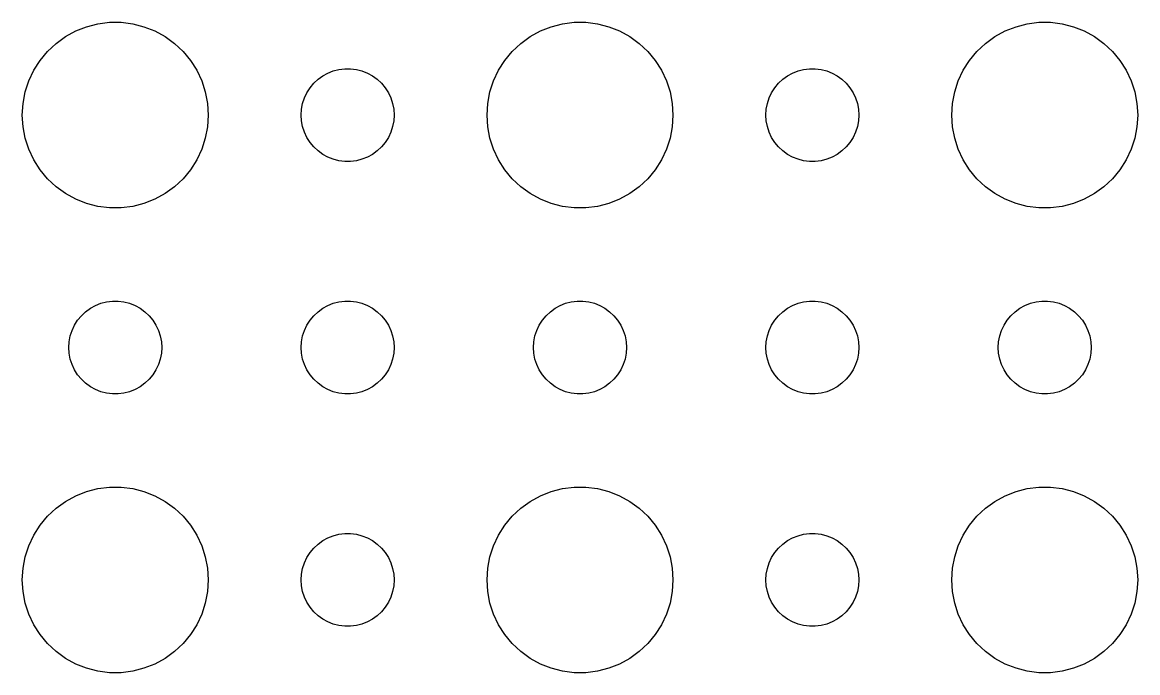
# Model space of a CAD drawing. Header units: metres. Extents: x -97 to 97, y -97 to 97.
# Drawn here: x -63 to -27, y -47.99 to -27.01 of the extents above; entities that cross this region are included whole.
import ezdxf

# ---------------------------------------------------------------- set-up
doc = ezdxf.new("R2010")
doc.units = ezdxf.units.M

msp = doc.modelspace()

# ---------------------------------------------------------------- linework, layer by layer
for p, q in [((-61.6075, -27.467), (-61.2773, -27.2855)), ((-61.2773, -27.2855), (-60.927, -27.1468)), ((-60.927, -27.1468), (-60.5621, -27.0531)), ((-60.5621, -27.0531), (-60.1884, -27.0059)), ((-60.1884, -27.0059), (-59.8116, -27.0059)), ((-59.8116, -27.0059), (-59.4379, -27.0531)), ((-59.4379, -27.0531), (-59.0729, -27.1468)), ((-59.0729, -27.1468), (-58.7227, -27.2855)), ((-58.7227, -27.2855), (-58.3925, -27.467)), ((-46.6075, -27.467), (-46.2773, -27.2855)), ((-46.2773, -27.2855), (-45.927, -27.1468)), ((-45.927, -27.1468), (-45.5621, -27.0531)), ((-45.5621, -27.0531), (-45.1884, -27.0059)), ((-45.1884, -27.0059), (-44.8116, -27.0059)), ((-44.8116, -27.0059), (-44.4379, -27.0531)), ((-44.4379, -27.0531), (-44.0729, -27.1468)), ((-44.0729, -27.1468), (-43.7227, -27.2855)), ((-43.7227, -27.2855), (-43.3925, -27.467)), ((-31.6075, -27.467), (-31.2773, -27.2855)), ((-31.2773, -27.2855), (-30.927, -27.1468)), ((-30.927, -27.1468), (-30.5621, -27.0531)), ((-30.5621, -27.0531), (-30.1884, -27.0059)), ((-30.1884, -27.0059), (-29.8116, -27.0059)), ((-29.8116, -27.0059), (-29.4379, -27.0531)), ((-29.4379, -27.0531), (-29.0729, -27.1468)), ((-29.0729, -27.1468), (-28.7227, -27.2855)), ((-28.7227, -27.2855), (-28.3925, -27.467)), ((-62.1869, -27.9464), (-61.9123, -27.6884)), ((-61.9123, -27.6884), (-61.6075, -27.467)), ((-58.3925, -27.467), (-58.0877, -27.6884)), ((-58.0877, -27.6884), (-57.8131, -27.9464)), ((-47.1869, -27.9464), (-46.9123, -27.6884)), ((-46.9123, -27.6884), (-46.6075, -27.467)), ((-43.3925, -27.467), (-43.0877, -27.6884)), ((-43.0877, -27.6884), (-42.8131, -27.9464)), ((-32.1869, -27.9464), (-31.9123, -27.6884)), ((-31.9123, -27.6884), (-31.6075, -27.467)), ((-28.3925, -27.467), (-28.0877, -27.6884)), ((-28.0877, -27.6884), (-27.8131, -27.9464)), ((-62.427, -28.2366), (-62.1869, -27.9464)), ((-57.8131, -27.9464), (-57.5729, -28.2366)), ((-47.427, -28.2366), (-47.1869, -27.9464)), ((-42.8131, -27.9464), (-42.5729, -28.2366)), ((-32.427, -28.2366), (-32.1869, -27.9464)), ((-27.8131, -27.9464), (-27.5729, -28.2366)), ((-62.6289, -28.5547), (-62.427, -28.2366)), ((-57.5729, -28.2366), (-57.3711, -28.5547)), ((-47.6289, -28.5547), (-47.427, -28.2366)), ((-42.5729, -28.2366), (-42.3711, -28.5547)), ((-32.6289, -28.5547), (-32.427, -28.2366)), ((-27.5729, -28.2366), (-27.3711, -28.5547)), ((-62.7893, -28.8956), (-62.6289, -28.5547)), ((-57.3711, -28.5547), (-57.2107, -28.8956)), ((-53.4561, -28.8442), (-53.3037, -28.7335)), ((-53.3037, -28.7335), (-53.1387, -28.6427)), ((-53.1387, -28.6427), (-52.9635, -28.5734)), ((-52.9635, -28.5734), (-52.7811, -28.5266)), ((-52.7811, -28.5266), (-52.5942, -28.503)), ((-52.5942, -28.503), (-52.4058, -28.503)), ((-52.4058, -28.503), (-52.2189, -28.5266)), ((-52.2189, -28.5266), (-52.0365, -28.5734)), ((-52.0365, -28.5734), (-51.8613, -28.6427)), ((-51.8613, -28.6427), (-51.6963, -28.7335)), ((-51.6963, -28.7335), (-51.5439, -28.8442)), ((-47.7893, -28.8956), (-47.6289, -28.5547)), ((-42.3711, -28.5547), (-42.2107, -28.8956)), ((-38.4561, -28.8442), (-38.3037, -28.7335)), ((-38.3037, -28.7335), (-38.1387, -28.6427)), ((-38.1387, -28.6427), (-37.9635, -28.5734)), ((-37.9635, -28.5734), (-37.7811, -28.5266)), ((-37.7811, -28.5266), (-37.5942, -28.503)), ((-37.5942, -28.503), (-37.4058, -28.503)), ((-37.4058, -28.503), (-37.2189, -28.5266)), ((-37.2189, -28.5266), (-37.0365, -28.5734)), ((-37.0365, -28.5734), (-36.8613, -28.6427)), ((-36.8613, -28.6427), (-36.6963, -28.7335)), ((-36.6963, -28.7335), (-36.5439, -28.8442)), ((-32.7893, -28.8956), (-32.6289, -28.5547)), ((-27.3711, -28.5547), (-27.2107, -28.8956)), ((-62.9057, -29.2539), (-62.7893, -28.8956)), ((-57.2107, -28.8956), (-57.0942, -29.2539)), ((-53.8145, -29.2774), (-53.7135, -29.1183)), ((-53.7135, -29.1183), (-53.5934, -28.9732)), ((-53.5934, -28.9732), (-53.4561, -28.8442)), ((-51.5439, -28.8442), (-51.4065, -28.9732)), ((-51.4065, -28.9732), (-51.2865, -29.1183)), ((-51.2865, -29.1183), (-51.1855, -29.2774)), ((-47.9057, -29.2539), (-47.7893, -28.8956)), ((-42.2107, -28.8956), (-42.0942, -29.2539)), ((-38.8145, -29.2774), (-38.7135, -29.1183)), ((-38.7135, -29.1183), (-38.5934, -28.9732)), ((-38.5934, -28.9732), (-38.4561, -28.8442)), ((-36.5439, -28.8442), (-36.4065, -28.9732)), ((-36.4065, -28.9732), (-36.2865, -29.1183)), ((-36.2865, -29.1183), (-36.1855, -29.2774)), ((-32.9057, -29.2539), (-32.7893, -28.8956)), ((-27.2107, -28.8956), (-27.0942, -29.2539)), ((-62.9763, -29.624), (-62.9057, -29.2539)), ((-57.0942, -29.2539), (-57.0237, -29.624)), ((-53.9529, -29.627), (-53.8947, -29.4478)), ((-53.8947, -29.4478), (-53.8145, -29.2774)), ((-51.1855, -29.2774), (-51.1053, -29.4478)), ((-51.1053, -29.4478), (-51.0471, -29.627)), ((-47.9763, -29.624), (-47.9057, -29.2539)), ((-42.0942, -29.2539), (-42.0237, -29.624)), ((-38.9529, -29.627), (-38.8947, -29.4478)), ((-38.8947, -29.4478), (-38.8145, -29.2774)), ((-36.1855, -29.2774), (-36.1053, -29.4478)), ((-36.1053, -29.4478), (-36.0471, -29.627)), ((-32.9763, -29.624), (-32.9057, -29.2539)), ((-27.0942, -29.2539), (-27.0237, -29.624)), ((-63, -30), (-62.9763, -29.624)), ((-57.0237, -29.624), (-57, -30)), ((-54, -30), (-53.9882, -29.812)), ((-53.9882, -29.812), (-53.9529, -29.627)), ((-51.0471, -29.627), (-51.0118, -29.812)), ((-51.0118, -29.812), (-51, -30)), ((-48, -30), (-47.9763, -29.624)), ((-42.0237, -29.624), (-42, -30)), ((-39, -30), (-38.9882, -29.812)), ((-38.9882, -29.812), (-38.9529, -29.627)), ((-36.0471, -29.627), (-36.0118, -29.812)), ((-36.0118, -29.812), (-36, -30)), ((-33, -30), (-32.9763, -29.624)), ((-27.0237, -29.624), (-27, -30)), ((-62.9763, -30.376), (-63, -30)), ((-57, -30), (-57.0237, -30.376)), ((-53.9882, -30.188), (-54, -30)), ((-53.9529, -30.373), (-53.9882, -30.188)), ((-51.0118, -30.188), (-51.0471, -30.373)), ((-51, -30), (-51.0118, -30.188)), ((-47.9763, -30.376), (-48, -30)), ((-42, -30), (-42.0237, -30.376)), ((-38.9882, -30.188), (-39, -30)), ((-38.9529, -30.373), (-38.9882, -30.188)), ((-36.0118, -30.188), (-36.0471, -30.373)), ((-36, -30), (-36.0118, -30.188)), ((-32.9763, -30.376), (-33, -30)), ((-27, -30), (-27.0237, -30.376)), ((-62.9057, -30.7461), (-62.9763, -30.376)), ((-57.0237, -30.376), (-57.0942, -30.7461)), ((-53.8947, -30.5522), (-53.9529, -30.373)), ((-53.8145, -30.7226), (-53.8947, -30.5522)), ((-51.1053, -30.5522), (-51.1855, -30.7226)), ((-51.0471, -30.373), (-51.1053, -30.5522)), ((-47.9057, -30.7461), (-47.9763, -30.376)), ((-42.0237, -30.376), (-42.0942, -30.7461)), ((-38.8947, -30.5522), (-38.9529, -30.373)), ((-38.8145, -30.7226), (-38.8947, -30.5522)), ((-36.1053, -30.5522), (-36.1855, -30.7226)), ((-36.0471, -30.373), (-36.1053, -30.5522)), ((-32.9057, -30.7461), (-32.9763, -30.376)), ((-27.0237, -30.376), (-27.0942, -30.7461)), ((-62.7893, -31.1044), (-62.9057, -30.7461)), ((-57.0942, -30.7461), (-57.2107, -31.1044)), ((-53.7135, -30.8817), (-53.8145, -30.7226)), ((-53.5934, -31.0268), (-53.7135, -30.8817)), ((-51.2865, -30.8817), (-51.4065, -31.0268)), ((-51.1855, -30.7226), (-51.2865, -30.8817)), ((-47.7893, -31.1044), (-47.9057, -30.7461)), ((-42.0942, -30.7461), (-42.2107, -31.1044)), ((-38.7135, -30.8817), (-38.8145, -30.7226)), ((-38.5934, -31.0268), (-38.7135, -30.8817)), ((-36.2865, -30.8817), (-36.4065, -31.0268)), ((-36.1855, -30.7226), (-36.2865, -30.8817)), ((-32.7893, -31.1044), (-32.9057, -30.7461)), ((-27.0942, -30.7461), (-27.2107, -31.1044)), ((-62.6289, -31.4453), (-62.7893, -31.1044)), ((-57.2107, -31.1044), (-57.3711, -31.4453)), ((-53.4561, -31.1558), (-53.5934, -31.0268)), ((-53.3037, -31.2665), (-53.4561, -31.1558)), ((-53.1387, -31.3572), (-53.3037, -31.2665)), ((-51.6963, -31.2665), (-51.8613, -31.3572)), ((-51.5439, -31.1558), (-51.6963, -31.2665)), ((-51.4065, -31.0268), (-51.5439, -31.1558)), ((-47.6289, -31.4453), (-47.7893, -31.1044)), ((-42.2107, -31.1044), (-42.3711, -31.4453)), ((-38.4561, -31.1558), (-38.5934, -31.0268)), ((-38.3037, -31.2665), (-38.4561, -31.1558)), ((-38.1387, -31.3572), (-38.3037, -31.2665)), ((-36.6963, -31.2665), (-36.8613, -31.3572)), ((-36.5439, -31.1558), (-36.6963, -31.2665)), ((-36.4065, -31.0268), (-36.5439, -31.1558)), ((-32.6289, -31.4453), (-32.7893, -31.1044)), ((-27.2107, -31.1044), (-27.3711, -31.4453)), ((-62.427, -31.7634), (-62.6289, -31.4453)), ((-57.3711, -31.4453), (-57.5729, -31.7634)), ((-52.9635, -31.4266), (-53.1387, -31.3572)), ((-52.7811, -31.4734), (-52.9635, -31.4266)), ((-52.5942, -31.497), (-52.7811, -31.4734)), ((-52.4058, -31.497), (-52.5942, -31.497)), ((-52.2189, -31.4734), (-52.4058, -31.497)), ((-52.0365, -31.4266), (-52.2189, -31.4734)), ((-51.8613, -31.3572), (-52.0365, -31.4266)), ((-47.427, -31.7634), (-47.6289, -31.4453)), ((-42.3711, -31.4453), (-42.5729, -31.7634)), ((-37.9635, -31.4266), (-38.1387, -31.3572)), ((-37.7811, -31.4734), (-37.9635, -31.4266)), ((-37.5942, -31.497), (-37.7811, -31.4734)), ((-37.4058, -31.497), (-37.5942, -31.497)), ((-37.2189, -31.4734), (-37.4058, -31.497)), ((-37.0365, -31.4266), (-37.2189, -31.4734)), ((-36.8613, -31.3572), (-37.0365, -31.4266)), ((-32.427, -31.7634), (-32.6289, -31.4453)), ((-27.3711, -31.4453), (-27.5729, -31.7634)), ((-62.1869, -32.0536), (-62.427, -31.7634)), ((-57.5729, -31.7634), (-57.8131, -32.0536)), ((-47.1869, -32.0536), (-47.427, -31.7634)), ((-42.5729, -31.7634), (-42.8131, -32.0536)), ((-32.1869, -32.0536), (-32.427, -31.7634)), ((-27.5729, -31.7634), (-27.8131, -32.0536)), ((-61.9123, -32.3115), (-62.1869, -32.0536)), ((-61.6075, -32.533), (-61.9123, -32.3115)), ((-58.0877, -32.3115), (-58.3925, -32.533)), ((-57.8131, -32.0536), (-58.0877, -32.3115)), ((-46.9123, -32.3115), (-47.1869, -32.0536)), ((-46.6075, -32.533), (-46.9123, -32.3115)), ((-43.0877, -32.3115), (-43.3925, -32.533)), ((-42.8131, -32.0536), (-43.0877, -32.3115)), ((-31.9123, -32.3115), (-32.1869, -32.0536)), ((-31.6075, -32.533), (-31.9123, -32.3115)), ((-28.0877, -32.3115), (-28.3925, -32.533)), ((-27.8131, -32.0536), (-28.0877, -32.3115)), ((-61.2773, -32.7145), (-61.6075, -32.533)), ((-60.927, -32.8532), (-61.2773, -32.7145)), ((-58.7227, -32.7145), (-59.0729, -32.8532)), ((-58.3925, -32.533), (-58.7227, -32.7145)), ((-46.2773, -32.7145), (-46.6075, -32.533)), ((-45.927, -32.8532), (-46.2773, -32.7145)), ((-43.7227, -32.7145), (-44.0729, -32.8532)), ((-43.3925, -32.533), (-43.7227, -32.7145)), ((-31.2773, -32.7145), (-31.6075, -32.533)), ((-30.927, -32.8532), (-31.2773, -32.7145)), ((-28.7227, -32.7145), (-29.0729, -32.8532)), ((-28.3925, -32.533), (-28.7227, -32.7145)), ((-60.5621, -32.9469), (-60.927, -32.8532)), ((-60.1884, -32.9941), (-60.5621, -32.9469)), ((-59.8116, -32.9941), (-60.1884, -32.9941)), ((-59.4379, -32.9469), (-59.8116, -32.9941)), ((-59.0729, -32.8532), (-59.4379, -32.9469)), ((-45.5621, -32.9469), (-45.927, -32.8532)), ((-45.1884, -32.9941), (-45.5621, -32.9469)), ((-44.8116, -32.9941), (-45.1884, -32.9941)), ((-44.4379, -32.9469), (-44.8116, -32.9941)), ((-44.0729, -32.8532), (-44.4379, -32.9469)), ((-30.5621, -32.9469), (-30.927, -32.8532)), ((-30.1884, -32.9941), (-30.5621, -32.9469)), ((-29.8116, -32.9941), (-30.1884, -32.9941)), ((-29.4379, -32.9469), (-29.8116, -32.9941)), ((-29.0729, -32.8532), (-29.4379, -32.9469)), ((-61.0934, -36.4732), (-60.9561, -36.3442)), ((-60.9561, -36.3442), (-60.8037, -36.2335)), ((-60.8037, -36.2335), (-60.6387, -36.1428)), ((-60.6387, -36.1428), (-60.4635, -36.0734)), ((-60.4635, -36.0734), (-60.2811, -36.0266)), ((-60.2811, -36.0266), (-60.0942, -36.003)), ((-60.0942, -36.003), (-59.9058, -36.003)), ((-59.9058, -36.003), (-59.7189, -36.0266)), ((-59.7189, -36.0266), (-59.5365, -36.0734)), ((-59.5365, -36.0734), (-59.3613, -36.1428)), ((-59.3613, -36.1428), (-59.1963, -36.2335)), ((-59.1963, -36.2335), (-59.0439, -36.3442)), ((-59.0439, -36.3442), (-58.9065, -36.4732)), ((-53.5934, -36.4732), (-53.4561, -36.3442)), ((-53.4561, -36.3442), (-53.3037, -36.2335)), ((-53.3037, -36.2335), (-53.1387, -36.1428)), ((-53.1387, -36.1428), (-52.9635, -36.0734)), ((-52.9635, -36.0734), (-52.7811, -36.0266)), ((-52.7811, -36.0266), (-52.5942, -36.003)), ((-52.5942, -36.003), (-52.4058, -36.003)), ((-52.4058, -36.003), (-52.2189, -36.0266)), ((-52.2189, -36.0266), (-52.0365, -36.0734)), ((-52.0365, -36.0734), (-51.8613, -36.1428)), ((-51.8613, -36.1428), (-51.6963, -36.2335)), ((-51.6963, -36.2335), (-51.5439, -36.3442)), ((-51.5439, -36.3442), (-51.4065, -36.4732)), ((-46.0934, -36.4732), (-45.9561, -36.3442)), ((-45.9561, -36.3442), (-45.8037, -36.2335)), ((-45.8037, -36.2335), (-45.6387, -36.1428)), ((-45.6387, -36.1428), (-45.4635, -36.0734)), ((-45.4635, -36.0734), (-45.2811, -36.0266)), ((-45.2811, -36.0266), (-45.0942, -36.003)), ((-45.0942, -36.003), (-44.9058, -36.003)), ((-44.9058, -36.003), (-44.7189, -36.0266)), ((-44.7189, -36.0266), (-44.5365, -36.0734)), ((-44.5365, -36.0734), (-44.3613, -36.1428)), ((-44.3613, -36.1428), (-44.1963, -36.2335)), ((-44.1963, -36.2335), (-44.0439, -36.3442)), ((-44.0439, -36.3442), (-43.9065, -36.4732)), ((-38.5934, -36.4732), (-38.4561, -36.3442)), ((-38.4561, -36.3442), (-38.3037, -36.2335)), ((-38.3037, -36.2335), (-38.1387, -36.1428)), ((-38.1387, -36.1428), (-37.9635, -36.0734)), ((-37.9635, -36.0734), (-37.7811, -36.0266)), ((-37.7811, -36.0266), (-37.5942, -36.003)), ((-37.5942, -36.003), (-37.4058, -36.003)), ((-37.4058, -36.003), (-37.2189, -36.0266)), ((-37.2189, -36.0266), (-37.0365, -36.0734)), ((-37.0365, -36.0734), (-36.8613, -36.1428)), ((-36.8613, -36.1428), (-36.6963, -36.2335)), ((-36.6963, -36.2335), (-36.5439, -36.3442)), ((-36.5439, -36.3442), (-36.4065, -36.4732)), ((-31.0934, -36.4732), (-30.9561, -36.3442)), ((-30.9561, -36.3442), (-30.8037, -36.2335)), ((-30.8037, -36.2335), (-30.6387, -36.1428)), ((-30.6387, -36.1428), (-30.4635, -36.0734)), ((-30.4635, -36.0734), (-30.2811, -36.0266)), ((-30.2811, -36.0266), (-30.0942, -36.003)), ((-30.0942, -36.003), (-29.9058, -36.003)), ((-29.9058, -36.003), (-29.7189, -36.0266)), ((-29.7189, -36.0266), (-29.5365, -36.0734)), ((-29.5365, -36.0734), (-29.3613, -36.1428)), ((-29.3613, -36.1428), (-29.1963, -36.2335)), ((-29.1963, -36.2335), (-29.0439, -36.3442)), ((-29.0439, -36.3442), (-28.9065, -36.4732)), ((-61.3145, -36.7774), (-61.2135, -36.6183)), ((-61.2135, -36.6183), (-61.0934, -36.4732)), ((-58.9065, -36.4732), (-58.7865, -36.6183)), ((-58.7865, -36.6183), (-58.6855, -36.7774)), ((-53.8145, -36.7774), (-53.7135, -36.6183)), ((-53.7135, -36.6183), (-53.5934, -36.4732)), ((-51.4065, -36.4732), (-51.2865, -36.6183)), ((-51.2865, -36.6183), (-51.1855, -36.7774)), ((-46.3145, -36.7774), (-46.2135, -36.6183)), ((-46.2135, -36.6183), (-46.0934, -36.4732)), ((-43.9065, -36.4732), (-43.7865, -36.6183)), ((-43.7865, -36.6183), (-43.6855, -36.7774)), ((-38.8145, -36.7774), (-38.7135, -36.6183)), ((-38.7135, -36.6183), (-38.5934, -36.4732)), ((-36.4065, -36.4732), (-36.2865, -36.6183)), ((-36.2865, -36.6183), (-36.1855, -36.7774)), ((-31.3145, -36.7774), (-31.2135, -36.6183)), ((-31.2135, -36.6183), (-31.0934, -36.4732)), ((-28.9065, -36.4732), (-28.7865, -36.6183)), ((-28.7865, -36.6183), (-28.6855, -36.7774)), ((-61.4529, -37.127), (-61.3947, -36.9478)), ((-61.3947, -36.9478), (-61.3145, -36.7774)), ((-58.6855, -36.7774), (-58.6053, -36.9478)), ((-58.6053, -36.9478), (-58.5471, -37.127)), ((-53.9529, -37.127), (-53.8947, -36.9478)), ((-53.8947, -36.9478), (-53.8145, -36.7774)), ((-51.1855, -36.7774), (-51.1053, -36.9478)), ((-51.1053, -36.9478), (-51.0471, -37.127)), ((-46.4529, -37.127), (-46.3947, -36.9478)), ((-46.3947, -36.9478), (-46.3145, -36.7774)), ((-43.6855, -36.7774), (-43.6053, -36.9478)), ((-43.6053, -36.9478), (-43.5471, -37.127)), ((-38.9529, -37.127), (-38.8947, -36.9478)), ((-38.8947, -36.9478), (-38.8145, -36.7774)), ((-36.1855, -36.7774), (-36.1053, -36.9478)), ((-36.1053, -36.9478), (-36.0471, -37.127)), ((-31.4529, -37.127), (-31.3947, -36.9478)), ((-31.3947, -36.9478), (-31.3145, -36.7774)), ((-28.6855, -36.7774), (-28.6053, -36.9478)), ((-28.6053, -36.9478), (-28.5471, -37.127)), ((-61.5, -37.5), (-61.4882, -37.312)), ((-61.4882, -37.312), (-61.4529, -37.127)), ((-58.5471, -37.127), (-58.5118, -37.312)), ((-58.5118, -37.312), (-58.5, -37.5)), ((-54, -37.5), (-53.9882, -37.312)), ((-53.9882, -37.312), (-53.9529, -37.127)), ((-51.0471, -37.127), (-51.0118, -37.312)), ((-51.0118, -37.312), (-51, -37.5)), ((-46.5, -37.5), (-46.4882, -37.312)), ((-46.4882, -37.312), (-46.4529, -37.127)), ((-43.5471, -37.127), (-43.5118, -37.312)), ((-43.5118, -37.312), (-43.5, -37.5)), ((-39, -37.5), (-38.9882, -37.312)), ((-38.9882, -37.312), (-38.9529, -37.127)), ((-36.0471, -37.127), (-36.0118, -37.312)), ((-36.0118, -37.312), (-36, -37.5)), ((-31.5, -37.5), (-31.4882, -37.312)), ((-31.4882, -37.312), (-31.4529, -37.127)), ((-28.5471, -37.127), (-28.5118, -37.312)), ((-28.5118, -37.312), (-28.5, -37.5)), ((-61.4882, -37.688), (-61.5, -37.5)), ((-61.4529, -37.873), (-61.4882, -37.688)), ((-58.5118, -37.688), (-58.5471, -37.873)), ((-58.5, -37.5), (-58.5118, -37.688)), ((-53.9882, -37.688), (-54, -37.5)), ((-53.9529, -37.873), (-53.9882, -37.688)), ((-51.0118, -37.688), (-51.0471, -37.873)), ((-51, -37.5), (-51.0118, -37.688)), ((-46.4882, -37.688), (-46.5, -37.5)), ((-46.4529, -37.873), (-46.4882, -37.688)), ((-43.5118, -37.688), (-43.5471, -37.873)), ((-43.5, -37.5), (-43.5118, -37.688)), ((-38.9882, -37.688), (-39, -37.5)), ((-38.9529, -37.873), (-38.9882, -37.688)), ((-36.0118, -37.688), (-36.0471, -37.873)), ((-36, -37.5), (-36.0118, -37.688)), ((-31.4882, -37.688), (-31.5, -37.5)), ((-31.4529, -37.873), (-31.4882, -37.688)), ((-28.5118, -37.688), (-28.5471, -37.873)), ((-28.5, -37.5), (-28.5118, -37.688)), ((-61.3947, -38.0522), (-61.4529, -37.873)), ((-61.3145, -38.2226), (-61.3947, -38.0522)), ((-58.6053, -38.0522), (-58.6855, -38.2226)), ((-58.5471, -37.873), (-58.6053, -38.0522)), ((-53.8947, -38.0522), (-53.9529, -37.873)), ((-53.8145, -38.2226), (-53.8947, -38.0522)), ((-51.1053, -38.0522), (-51.1855, -38.2226)), ((-51.0471, -37.873), (-51.1053, -38.0522)), ((-46.3947, -38.0522), (-46.4529, -37.873)), ((-46.3145, -38.2226), (-46.3947, -38.0522)), ((-43.6053, -38.0522), (-43.6855, -38.2226)), ((-43.5471, -37.873), (-43.6053, -38.0522)), ((-38.8947, -38.0522), (-38.9529, -37.873)), ((-38.8145, -38.2226), (-38.8947, -38.0522)), ((-36.1053, -38.0522), (-36.1855, -38.2226)), ((-36.0471, -37.873), (-36.1053, -38.0522)), ((-31.3947, -38.0522), (-31.4529, -37.873)), ((-31.3145, -38.2226), (-31.3947, -38.0522)), ((-28.6053, -38.0522), (-28.6855, -38.2226)), ((-28.5471, -37.873), (-28.6053, -38.0522)), ((-61.2135, -38.3817), (-61.3145, -38.2226)), ((-61.0934, -38.5268), (-61.2135, -38.3817)), ((-58.7865, -38.3817), (-58.9065, -38.5268)), ((-58.6855, -38.2226), (-58.7865, -38.3817)), ((-53.7135, -38.3817), (-53.8145, -38.2226)), ((-53.5934, -38.5268), (-53.7135, -38.3817)), ((-51.2865, -38.3817), (-51.4065, -38.5268)), ((-51.1855, -38.2226), (-51.2865, -38.3817)), ((-46.2135, -38.3817), (-46.3145, -38.2226)), ((-46.0934, -38.5268), (-46.2135, -38.3817)), ((-43.7865, -38.3817), (-43.9065, -38.5268)), ((-43.6855, -38.2226), (-43.7865, -38.3817)), ((-38.7135, -38.3817), (-38.8145, -38.2226)), ((-38.5934, -38.5268), (-38.7135, -38.3817)), ((-36.2865, -38.3817), (-36.4065, -38.5268)), ((-36.1855, -38.2226), (-36.2865, -38.3817)), ((-31.2135, -38.3817), (-31.3145, -38.2226)), ((-31.0934, -38.5268), (-31.2135, -38.3817)), ((-28.7865, -38.3817), (-28.9065, -38.5268)), ((-28.6855, -38.2226), (-28.7865, -38.3817)), ((-60.9561, -38.6558), (-61.0934, -38.5268)), ((-60.8037, -38.7665), (-60.9561, -38.6558)), ((-60.6387, -38.8572), (-60.8037, -38.7665)), ((-60.4635, -38.9266), (-60.6387, -38.8572)), ((-59.3613, -38.8572), (-59.5365, -38.9266)), ((-59.1963, -38.7665), (-59.3613, -38.8572)), ((-59.0439, -38.6558), (-59.1963, -38.7665)), ((-58.9065, -38.5268), (-59.0439, -38.6558)), ((-53.4561, -38.6558), (-53.5934, -38.5268)), ((-53.3037, -38.7665), (-53.4561, -38.6558)), ((-53.1387, -38.8572), (-53.3037, -38.7665)), ((-52.9635, -38.9266), (-53.1387, -38.8572)), ((-51.8613, -38.8572), (-52.0365, -38.9266)), ((-51.6963, -38.7665), (-51.8613, -38.8572)), ((-51.5439, -38.6558), (-51.6963, -38.7665)), ((-51.4065, -38.5268), (-51.5439, -38.6558)), ((-45.9561, -38.6558), (-46.0934, -38.5268)), ((-45.8037, -38.7665), (-45.9561, -38.6558)), ((-45.6387, -38.8572), (-45.8037, -38.7665)), ((-45.4635, -38.9266), (-45.6387, -38.8572)), ((-44.3613, -38.8572), (-44.5365, -38.9266)), ((-44.1963, -38.7665), (-44.3613, -38.8572)), ((-44.0439, -38.6558), (-44.1963, -38.7665)), ((-43.9065, -38.5268), (-44.0439, -38.6558)), ((-38.4561, -38.6558), (-38.5934, -38.5268)), ((-38.3037, -38.7665), (-38.4561, -38.6558)), ((-38.1387, -38.8572), (-38.3037, -38.7665)), ((-37.9635, -38.9266), (-38.1387, -38.8572)), ((-36.8613, -38.8572), (-37.0365, -38.9266)), ((-36.6963, -38.7665), (-36.8613, -38.8572)), ((-36.5439, -38.6558), (-36.6963, -38.7665)), ((-36.4065, -38.5268), (-36.5439, -38.6558)), ((-30.9561, -38.6558), (-31.0934, -38.5268)), ((-30.8037, -38.7665), (-30.9561, -38.6558)), ((-30.6387, -38.8572), (-30.8037, -38.7665)), ((-30.4635, -38.9266), (-30.6387, -38.8572)), ((-29.3613, -38.8572), (-29.5365, -38.9266)), ((-29.1963, -38.7665), (-29.3613, -38.8572)), ((-29.0439, -38.6558), (-29.1963, -38.7665)), ((-28.9065, -38.5268), (-29.0439, -38.6558)), ((-60.2811, -38.9734), (-60.4635, -38.9266)), ((-60.0942, -38.997), (-60.2811, -38.9734)), ((-59.9058, -38.997), (-60.0942, -38.997)), ((-59.7189, -38.9734), (-59.9058, -38.997)), ((-59.5365, -38.9266), (-59.7189, -38.9734)), ((-52.7811, -38.9734), (-52.9635, -38.9266)), ((-52.5942, -38.997), (-52.7811, -38.9734)), ((-52.4058, -38.997), (-52.5942, -38.997)), ((-52.2189, -38.9734), (-52.4058, -38.997)), ((-52.0365, -38.9266), (-52.2189, -38.9734)), ((-45.2811, -38.9734), (-45.4635, -38.9266)), ((-45.0942, -38.997), (-45.2811, -38.9734)), ((-44.9058, -38.997), (-45.0942, -38.997)), ((-44.7189, -38.9734), (-44.9058, -38.997)), ((-44.5365, -38.9266), (-44.7189, -38.9734)), ((-37.7811, -38.9734), (-37.9635, -38.9266)), ((-37.5942, -38.997), (-37.7811, -38.9734)), ((-37.4058, -38.997), (-37.5942, -38.997)), ((-37.2189, -38.9734), (-37.4058, -38.997)), ((-37.0365, -38.9266), (-37.2189, -38.9734)), ((-30.2811, -38.9734), (-30.4635, -38.9266)), ((-30.0942, -38.997), (-30.2811, -38.9734)), ((-29.9058, -38.997), (-30.0942, -38.997)), ((-29.7189, -38.9734), (-29.9058, -38.997)), ((-29.5365, -38.9266), (-29.7189, -38.9734)), ((-60.927, -42.1468), (-60.5621, -42.0531)), ((-60.5621, -42.0531), (-60.1884, -42.0059)), ((-60.1884, -42.0059), (-59.8116, -42.0059)), ((-59.8116, -42.0059), (-59.4379, -42.0531)), ((-59.4379, -42.0531), (-59.0729, -42.1468)), ((-45.927, -42.1468), (-45.5621, -42.0531)), ((-45.5621, -42.0531), (-45.1884, -42.0059)), ((-45.1884, -42.0059), (-44.8116, -42.0059)), ((-44.8116, -42.0059), (-44.4379, -42.0531)), ((-44.4379, -42.0531), (-44.0729, -42.1468)), ((-30.927, -42.1468), (-30.5621, -42.0531)), ((-30.5621, -42.0531), (-30.1884, -42.0059)), ((-30.1884, -42.0059), (-29.8116, -42.0059)), ((-29.8116, -42.0059), (-29.4379, -42.0531)), ((-29.4379, -42.0531), (-29.0729, -42.1468)), ((-61.9123, -42.6885), (-61.6075, -42.467)), ((-61.6075, -42.467), (-61.2773, -42.2855)), ((-61.2773, -42.2855), (-60.927, -42.1468)), ((-59.0729, -42.1468), (-58.7227, -42.2855)), ((-58.7227, -42.2855), (-58.3925, -42.467)), ((-58.3925, -42.467), (-58.0877, -42.6885)), ((-46.9123, -42.6885), (-46.6075, -42.467)), ((-46.6075, -42.467), (-46.2773, -42.2855)), ((-46.2773, -42.2855), (-45.927, -42.1468)), ((-44.0729, -42.1468), (-43.7227, -42.2855)), ((-43.7227, -42.2855), (-43.3925, -42.467)), ((-43.3925, -42.467), (-43.0877, -42.6885)), ((-31.9123, -42.6885), (-31.6075, -42.467)), ((-31.6075, -42.467), (-31.2773, -42.2855)), ((-31.2773, -42.2855), (-30.927, -42.1468)), ((-29.0729, -42.1468), (-28.7227, -42.2855)), ((-28.7227, -42.2855), (-28.3925, -42.467)), ((-28.3925, -42.467), (-28.0877, -42.6885)), ((-62.1869, -42.9464), (-61.9123, -42.6885)), ((-58.0877, -42.6885), (-57.8131, -42.9464)), ((-47.1869, -42.9464), (-46.9123, -42.6885)), ((-43.0877, -42.6885), (-42.8131, -42.9464)), ((-32.1869, -42.9464), (-31.9123, -42.6885)), ((-28.0877, -42.6885), (-27.8131, -42.9464)), ((-62.427, -43.2366), (-62.1869, -42.9464)), ((-57.8131, -42.9464), (-57.5729, -43.2366)), ((-47.427, -43.2366), (-47.1869, -42.9464)), ((-42.8131, -42.9464), (-42.5729, -43.2366)), ((-32.427, -43.2366), (-32.1869, -42.9464)), ((-27.8131, -42.9464), (-27.5729, -43.2366)), ((-62.7893, -43.8956), (-62.6289, -43.5547)), ((-62.6289, -43.5547), (-62.427, -43.2366)), ((-57.5729, -43.2366), (-57.3711, -43.5547)), ((-57.3711, -43.5547), (-57.2107, -43.8956)), ((-52.9635, -43.5734), (-52.7811, -43.5266)), ((-52.7811, -43.5266), (-52.5942, -43.503)), ((-52.5942, -43.503), (-52.4058, -43.503)), ((-52.4058, -43.503), (-52.2189, -43.5266)), ((-52.2189, -43.5266), (-52.0365, -43.5734)), ((-47.7893, -43.8956), (-47.6289, -43.5547)), ((-47.6289, -43.5547), (-47.427, -43.2366)), ((-42.5729, -43.2366), (-42.3711, -43.5547)), ((-42.3711, -43.5547), (-42.2107, -43.8956)), ((-37.9635, -43.5734), (-37.7811, -43.5266)), ((-37.7811, -43.5266), (-37.5942, -43.503)), ((-37.5942, -43.503), (-37.4058, -43.503)), ((-37.4058, -43.503), (-37.2189, -43.5266)), ((-37.2189, -43.5266), (-37.0365, -43.5734)), ((-32.7893, -43.8956), (-32.6289, -43.5547)), ((-32.6289, -43.5547), (-32.427, -43.2366)), ((-27.5729, -43.2366), (-27.3711, -43.5547)), ((-27.3711, -43.5547), (-27.2107, -43.8956)), ((-62.9057, -44.2539), (-62.7893, -43.8956)), ((-57.2107, -43.8956), (-57.0942, -44.2539)), ((-53.5934, -43.9732), (-53.4561, -43.8442)), ((-53.4561, -43.8442), (-53.3037, -43.7335)), ((-53.3037, -43.7335), (-53.1387, -43.6428)), ((-53.1387, -43.6428), (-52.9635, -43.5734)), ((-52.0365, -43.5734), (-51.8613, -43.6428)), ((-51.8613, -43.6428), (-51.6963, -43.7335)), ((-51.6963, -43.7335), (-51.5439, -43.8442)), ((-51.5439, -43.8442), (-51.4065, -43.9732)), ((-47.9057, -44.2539), (-47.7893, -43.8956)), ((-42.2107, -43.8956), (-42.0942, -44.2539)), ((-38.5934, -43.9732), (-38.4561, -43.8442)), ((-38.4561, -43.8442), (-38.3037, -43.7335)), ((-38.3037, -43.7335), (-38.1387, -43.6428)), ((-38.1387, -43.6428), (-37.9635, -43.5734)), ((-37.0365, -43.5734), (-36.8613, -43.6428)), ((-36.8613, -43.6428), (-36.6963, -43.7335)), ((-36.6963, -43.7335), (-36.5439, -43.8442)), ((-36.5439, -43.8442), (-36.4065, -43.9732)), ((-32.9057, -44.2539), (-32.7893, -43.8956)), ((-27.2107, -43.8956), (-27.0942, -44.2539)), ((-62.9763, -44.624), (-62.9057, -44.2539)), ((-57.0942, -44.2539), (-57.0237, -44.624)), ((-53.8947, -44.4478), (-53.8145, -44.2774)), ((-53.8145, -44.2774), (-53.7135, -44.1183)), ((-53.7135, -44.1183), (-53.5934, -43.9732)), ((-51.4065, -43.9732), (-51.2865, -44.1183)), ((-51.2865, -44.1183), (-51.1855, -44.2774)), ((-51.1855, -44.2774), (-51.1053, -44.4478)), ((-47.9763, -44.624), (-47.9057, -44.2539)), ((-42.0942, -44.2539), (-42.0237, -44.624)), ((-38.8947, -44.4478), (-38.8145, -44.2774)), ((-38.8145, -44.2774), (-38.7135, -44.1183)), ((-38.7135, -44.1183), (-38.5934, -43.9732)), ((-36.4065, -43.9732), (-36.2865, -44.1183)), ((-36.2865, -44.1183), (-36.1855, -44.2774)), ((-36.1855, -44.2774), (-36.1053, -44.4478)), ((-32.9763, -44.624), (-32.9057, -44.2539)), ((-27.0942, -44.2539), (-27.0237, -44.624)), ((-63, -45), (-62.9763, -44.624)), ((-57.0237, -44.624), (-57, -45)), ((-53.9882, -44.812), (-53.9529, -44.627)), ((-53.9529, -44.627), (-53.8947, -44.4478)), ((-51.1053, -44.4478), (-51.0471, -44.627)), ((-51.0471, -44.627), (-51.0118, -44.812)), ((-48, -45), (-47.9763, -44.624)), ((-42.0237, -44.624), (-42, -45)), ((-38.9882, -44.812), (-38.9529, -44.627)), ((-38.9529, -44.627), (-38.8947, -44.4478)), ((-36.1053, -44.4478), (-36.0471, -44.627)), ((-36.0471, -44.627), (-36.0118, -44.812)), ((-33, -45), (-32.9763, -44.624)), ((-27.0237, -44.624), (-27, -45)), ((-62.9763, -45.376), (-63, -45)), ((-57, -45), (-57.0237, -45.376)), ((-54, -45), (-53.9882, -44.812)), ((-53.9882, -45.188), (-54, -45)), ((-51.0118, -44.812), (-51, -45)), ((-51, -45), (-51.0118, -45.188)), ((-47.9763, -45.376), (-48, -45)), ((-42, -45), (-42.0237, -45.376)), ((-39, -45), (-38.9882, -44.812)), ((-38.9882, -45.188), (-39, -45)), ((-36.0118, -44.812), (-36, -45)), ((-36, -45), (-36.0118, -45.188)), ((-32.9763, -45.376), (-33, -45)), ((-27, -45), (-27.0237, -45.376)), ((-53.9529, -45.373), (-53.9882, -45.188)), ((-51.0118, -45.188), (-51.0471, -45.373)), ((-38.9529, -45.373), (-38.9882, -45.188)), ((-36.0118, -45.188), (-36.0471, -45.373)), ((-62.9057, -45.7461), (-62.9763, -45.376)), ((-57.0237, -45.376), (-57.0942, -45.7461)), ((-53.8947, -45.5522), (-53.9529, -45.373)), ((-53.8145, -45.7226), (-53.8947, -45.5522)), ((-51.1053, -45.5522), (-51.1855, -45.7226)), ((-51.0471, -45.373), (-51.1053, -45.5522)), ((-47.9057, -45.7461), (-47.9763, -45.376)), ((-42.0237, -45.376), (-42.0942, -45.7461)), ((-38.8947, -45.5522), (-38.9529, -45.373)), ((-38.8145, -45.7226), (-38.8947, -45.5522)), ((-36.1053, -45.5522), (-36.1855, -45.7226)), ((-36.0471, -45.373), (-36.1053, -45.5522)), ((-32.9057, -45.7461), (-32.9763, -45.376)), ((-27.0237, -45.376), (-27.0942, -45.7461)), ((-62.7893, -46.1044), (-62.9057, -45.7461)), ((-57.0942, -45.7461), (-57.2107, -46.1044)), ((-53.7135, -45.8817), (-53.8145, -45.7226)), ((-53.5934, -46.0268), (-53.7135, -45.8817)), ((-53.4561, -46.1558), (-53.5934, -46.0268)), ((-51.4065, -46.0268), (-51.5439, -46.1558)), ((-51.2865, -45.8817), (-51.4065, -46.0268)), ((-51.1855, -45.7226), (-51.2865, -45.8817)), ((-47.7893, -46.1044), (-47.9057, -45.7461)), ((-42.0942, -45.7461), (-42.2107, -46.1044)), ((-38.7135, -45.8817), (-38.8145, -45.7226)), ((-38.5934, -46.0268), (-38.7135, -45.8817)), ((-38.4561, -46.1558), (-38.5934, -46.0268)), ((-36.4065, -46.0268), (-36.5439, -46.1558)), ((-36.2865, -45.8817), (-36.4065, -46.0268)), ((-36.1855, -45.7226), (-36.2865, -45.8817)), ((-32.7893, -46.1044), (-32.9057, -45.7461)), ((-27.0942, -45.7461), (-27.2107, -46.1044)), ((-62.6289, -46.4453), (-62.7893, -46.1044)), ((-57.2107, -46.1044), (-57.3711, -46.4453)), ((-53.3037, -46.2665), (-53.4561, -46.1558)), ((-53.1387, -46.3572), (-53.3037, -46.2665)), ((-52.9635, -46.4266), (-53.1387, -46.3572)), ((-52.7811, -46.4734), (-52.9635, -46.4266)), ((-52.0365, -46.4266), (-52.2189, -46.4734)), ((-51.8613, -46.3572), (-52.0365, -46.4266)), ((-51.6963, -46.2665), (-51.8613, -46.3572)), ((-51.5439, -46.1558), (-51.6963, -46.2665)), ((-47.6289, -46.4453), (-47.7893, -46.1044)), ((-42.2107, -46.1044), (-42.3711, -46.4453)), ((-38.3037, -46.2665), (-38.4561, -46.1558)), ((-38.1387, -46.3572), (-38.3037, -46.2665)), ((-37.9635, -46.4266), (-38.1387, -46.3572)), ((-37.7811, -46.4734), (-37.9635, -46.4266)), ((-37.0365, -46.4266), (-37.2189, -46.4734)), ((-36.8613, -46.3572), (-37.0365, -46.4266)), ((-36.6963, -46.2665), (-36.8613, -46.3572)), ((-36.5439, -46.1558), (-36.6963, -46.2665)), ((-32.6289, -46.4453), (-32.7893, -46.1044)), ((-27.2107, -46.1044), (-27.3711, -46.4453)), ((-62.427, -46.7634), (-62.6289, -46.4453)), ((-62.1869, -47.0536), (-62.427, -46.7634)), ((-57.5729, -46.7634), (-57.8131, -47.0536)), ((-57.3711, -46.4453), (-57.5729, -46.7634)), ((-52.5942, -46.497), (-52.7811, -46.4734)), ((-52.4058, -46.497), (-52.5942, -46.497)), ((-52.2189, -46.4734), (-52.4058, -46.497)), ((-47.427, -46.7634), (-47.6289, -46.4453)), ((-47.1869, -47.0536), (-47.427, -46.7634)), ((-42.5729, -46.7634), (-42.8131, -47.0536)), ((-42.3711, -46.4453), (-42.5729, -46.7634)), ((-37.5942, -46.497), (-37.7811, -46.4734)), ((-37.4058, -46.497), (-37.5942, -46.497)), ((-37.2189, -46.4734), (-37.4058, -46.497)), ((-32.427, -46.7634), (-32.6289, -46.4453)), ((-32.1869, -47.0536), (-32.427, -46.7634)), ((-27.5729, -46.7634), (-27.8131, -47.0536)), ((-27.3711, -46.4453), (-27.5729, -46.7634)), ((-61.9123, -47.3115), (-62.1869, -47.0536)), ((-57.8131, -47.0536), (-58.0877, -47.3115)), ((-46.9123, -47.3115), (-47.1869, -47.0536)), ((-42.8131, -47.0536), (-43.0877, -47.3115)), ((-31.9123, -47.3115), (-32.1869, -47.0536)), ((-27.8131, -47.0536), (-28.0877, -47.3115)), ((-61.6075, -47.533), (-61.9123, -47.3115)), ((-58.0877, -47.3115), (-58.3925, -47.533)), ((-46.6075, -47.533), (-46.9123, -47.3115)), ((-43.0877, -47.3115), (-43.3925, -47.533)), ((-31.6075, -47.533), (-31.9123, -47.3115)), ((-28.0877, -47.3115), (-28.3925, -47.533)), ((-61.2773, -47.7145), (-61.6075, -47.533)), ((-60.927, -47.8532), (-61.2773, -47.7145)), ((-60.5621, -47.9469), (-60.927, -47.8532)), ((-59.0729, -47.8532), (-59.4379, -47.9469)), ((-58.7227, -47.7145), (-59.0729, -47.8532)), ((-58.3925, -47.533), (-58.7227, -47.7145)), ((-46.2773, -47.7145), (-46.6075, -47.533)), ((-45.927, -47.8532), (-46.2773, -47.7145)), ((-45.5621, -47.9469), (-45.927, -47.8532)), ((-44.0729, -47.8532), (-44.4379, -47.9469)), ((-43.7227, -47.7145), (-44.0729, -47.8532)), ((-43.3925, -47.533), (-43.7227, -47.7145)), ((-31.2773, -47.7145), (-31.6075, -47.533)), ((-30.927, -47.8532), (-31.2773, -47.7145)), ((-30.5621, -47.9469), (-30.927, -47.8532)), ((-29.0729, -47.8532), (-29.4379, -47.9469)), ((-28.7227, -47.7145), (-29.0729, -47.8532)), ((-28.3925, -47.533), (-28.7227, -47.7145)), ((-60.1884, -47.9941), (-60.5621, -47.9469)), ((-59.8116, -47.9941), (-60.1884, -47.9941)), ((-59.4379, -47.9469), (-59.8116, -47.9941)), ((-45.1884, -47.9941), (-45.5621, -47.9469)), ((-44.8116, -47.9941), (-45.1884, -47.9941)), ((-44.4379, -47.9469), (-44.8116, -47.9941)), ((-30.1884, -47.9941), (-30.5621, -47.9469)), ((-29.8116, -47.9941), (-30.1884, -47.9941)), ((-29.4379, -47.9469), (-29.8116, -47.9941))]:
    msp.add_line(p, q)

doc.saveas('drawing.dxf')
